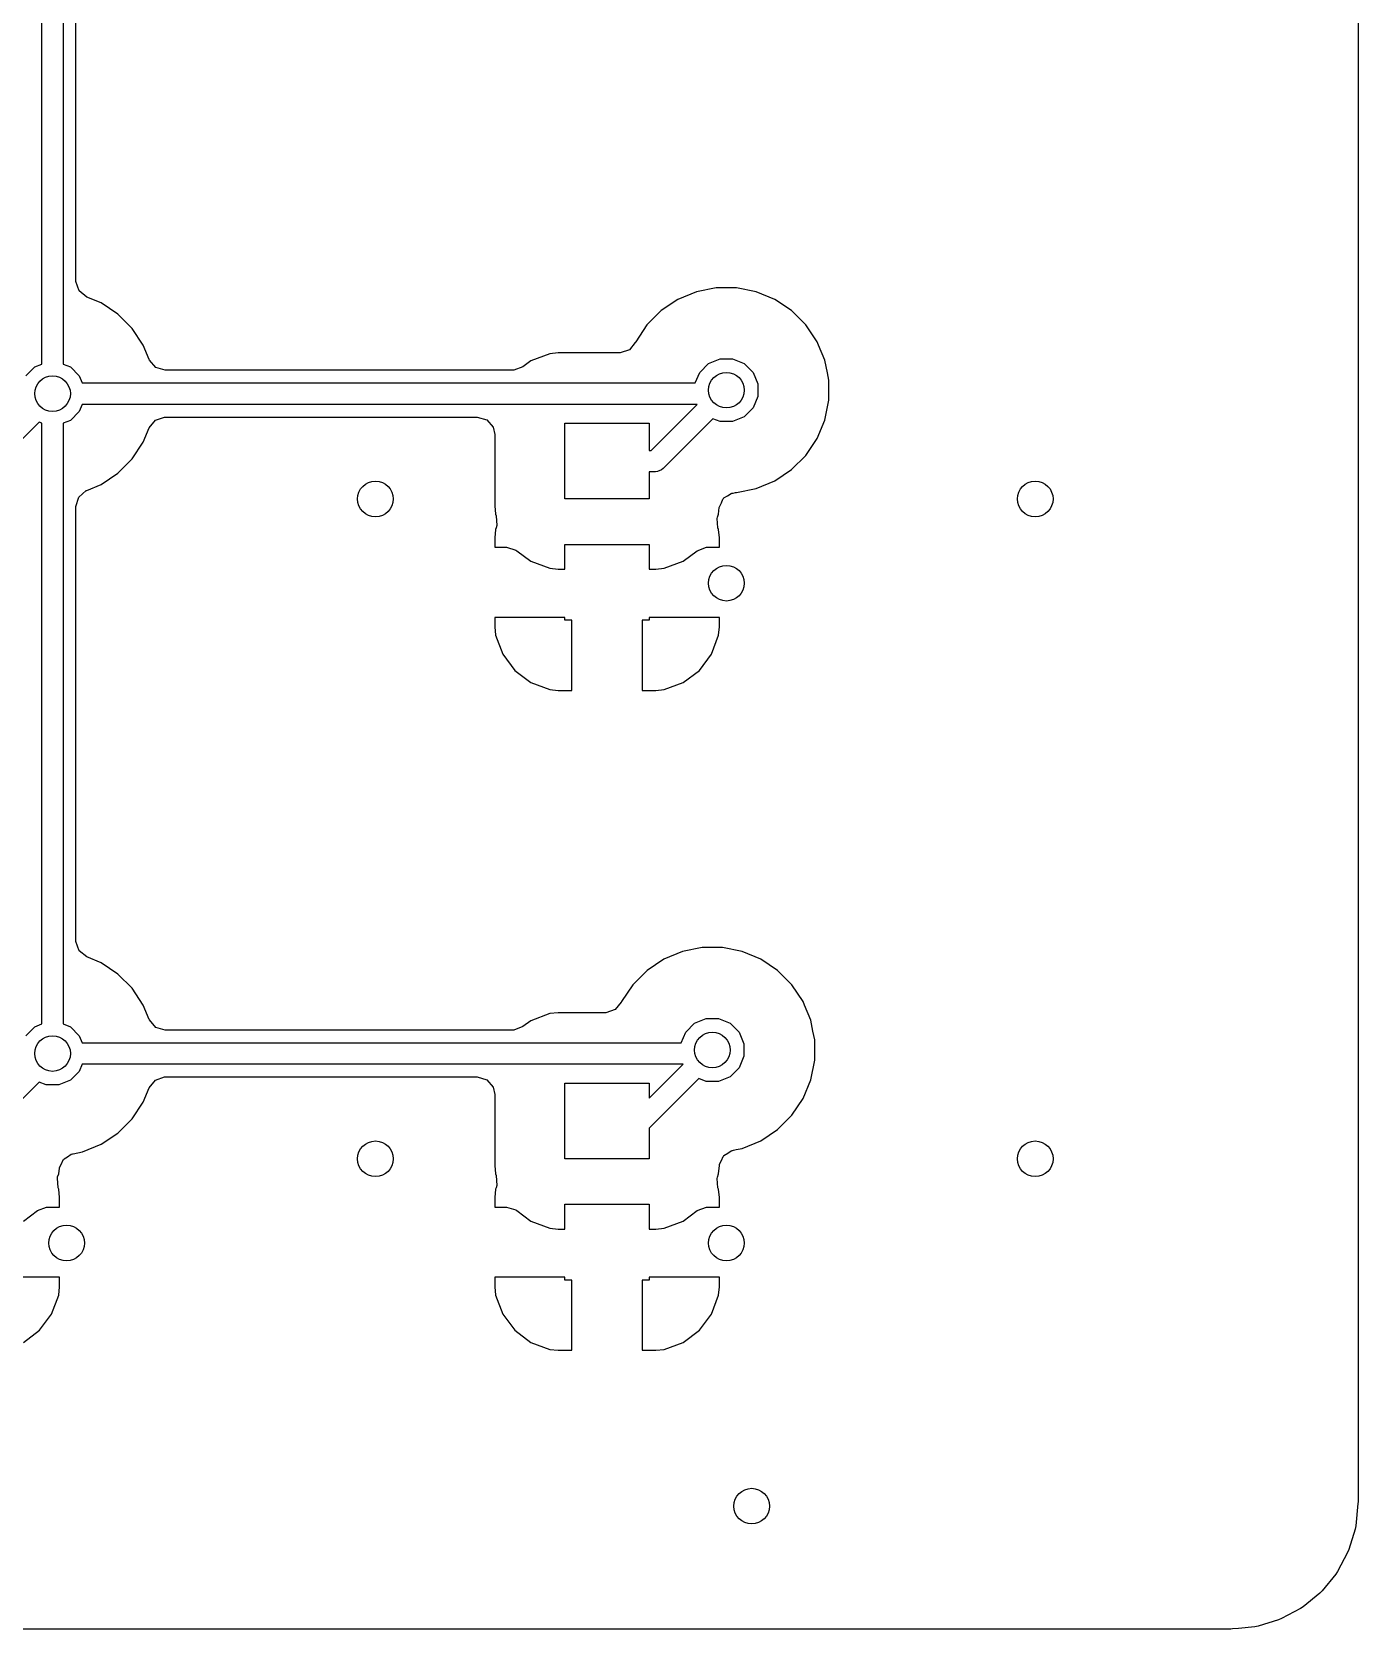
# Model space of a CAD drawing. Header units: inches. Extents: x 4.885 to 5.705, y -4.488 to -3.591.
# Drawn here: x 5.3328 to 5.7047, y -4.4882 to -4.0403 of the extents above; entities that cross this region are included whole.
import ezdxf

# ---------------------------------------------------------------- set-up
doc = ezdxf.new("R2010")
doc.units = ezdxf.units.IN
doc.header["$MEASUREMENT"] = 0
doc.layers.add('BLACK', color=250, linetype='CONTINUOUS')

msp = doc.modelspace()

# ---------------------------------------------------------------- linework, layer by layer
at = {"layer": 'BLACK', "linetype": 'CONTINUOUS'}
for p, q in [((5.7047, -3.62662), (5.7047, -4.45252)), ((5.33558, -4.13342), (5.33558, -3.96402)), ((5.34158, -3.96402), (5.34158, -4.13342)), ((5.34515, -4.11012), (5.34515, -4.02212)), ((5.34515, -4.11029), (5.34515, -4.11012)), ((5.34602, -4.1129), (5.34515, -4.11029)), ((5.34816, -4.11463), (5.34602, -4.1129)), ((5.35218, -4.11629), (5.34816, -4.11463)), ((5.51396, -4.11531), (5.50926, -4.11845)), ((5.51919, -4.11315), (5.51396, -4.11531)), ((5.51396, -4.11531), (5.51396, -4.11531)), ((5.52473, -4.11204), (5.51919, -4.11315)), ((5.51919, -4.11315), (5.51919, -4.11315)), ((5.53039, -4.11204), (5.52473, -4.11204)), ((5.52473, -4.11204), (5.52473, -4.11204)), ((5.53593, -4.11315), (5.53039, -4.11204)), ((5.53039, -4.11204), (5.53039, -4.11204)), ((5.54116, -4.11531), (5.53593, -4.11315)), ((5.53593, -4.11315), (5.53593, -4.11315)), ((5.54586, -4.11845), (5.54116, -4.11531)), ((5.54116, -4.11531), (5.54116, -4.11531)), ((5.35688, -4.11944), (5.35218, -4.11629)), ((5.35218, -4.11629), (5.35218, -4.11629)), ((5.36088, -4.12343), (5.35688, -4.11944)), ((5.35688, -4.11944), (5.35688, -4.11944)), ((5.50926, -4.11845), (5.50526, -4.12245)), ((5.50926, -4.11845), (5.50926, -4.11845)), ((5.54986, -4.12245), (5.54586, -4.11845)), ((5.54586, -4.11845), (5.54586, -4.11845)), ((5.36402, -4.12814), (5.36088, -4.12343)), ((5.36088, -4.12343), (5.36088, -4.12343)), ((5.50526, -4.12245), (5.50212, -4.12715)), ((5.50526, -4.12245), (5.50526, -4.12245)), ((5.553, -4.12715), (5.54986, -4.12245)), ((5.54986, -4.12245), (5.54986, -4.12245)), ((5.36569, -4.13216), (5.36402, -4.12814)), ((5.36402, -4.12814), (5.36402, -4.12814)), ((5.502, -4.12736), (5.50034, -4.12942)), ((5.50201, -4.12736), (5.502, -4.12736)), ((5.50202, -4.12734), (5.50201, -4.12736)), ((5.50207, -4.12728), (5.50202, -4.12734)), ((5.50212, -4.12715), (5.50207, -4.12728)), ((5.50212, -4.12715), (5.50212, -4.12715)), ((5.5534, -4.12814), (5.553, -4.12715)), ((5.553, -4.12715), (5.553, -4.12715)), ((5.55516, -4.13238), (5.5534, -4.12814)), ((5.33358, -4.13425), (5.33558, -4.13342)), ((5.34158, -4.13342), (5.34358, -4.13425)), ((5.36576, -4.13232), (5.36569, -4.13216)), ((5.36756, -4.13439), (5.36576, -4.13232)), ((5.47274, -4.13253), (5.47051, -4.1342)), ((5.47805, -4.13055), (5.47274, -4.13253)), ((5.47274, -4.13253), (5.47274, -4.13253)), ((5.4804, -4.1303), (5.47805, -4.13055)), ((5.49756, -4.1303), (5.4804, -4.1303)), ((5.4804, -4.1303), (5.4804, -4.1303)), ((5.49773, -4.13029), (5.49756, -4.1303)), ((5.50034, -4.12942), (5.49773, -4.13029)), ((5.52008, -4.13575), (5.52256, -4.13326)), ((5.52256, -4.13326), (5.5258, -4.13192)), ((5.5258, -4.13192), (5.52931, -4.13192)), ((5.52931, -4.13192), (5.53256, -4.13326)), ((5.53256, -4.13326), (5.53504, -4.13575)), ((5.55587, -4.13592), (5.55516, -4.13238)), ((5.3311, -4.13673), (5.33358, -4.13425)), ((5.34358, -4.13425), (5.34607, -4.13673)), ((5.34607, -4.13673), (5.34689, -4.13873)), ((5.3702, -4.13517), (5.36756, -4.13439)), ((5.46759, -4.13517), (5.3702, -4.13517)), ((5.46794, -4.13516), (5.46759, -4.13517)), ((5.47051, -4.1342), (5.46794, -4.13516)), ((5.51884, -4.13873), (5.52008, -4.13575)), ((5.53504, -4.13575), (5.53639, -4.13899)), ((5.55626, -4.13792), (5.55587, -4.13592)), ((5.55626, -4.14358), (5.55626, -4.13792)), ((5.55626, -4.13792), (5.55626, -4.13792)), ((5.55626, -4.13792), (5.55626, -4.13792)), ((5.34689, -4.13873), (5.51884, -4.13873)), ((5.53639, -4.1425), (5.53504, -4.14575)), ((5.53639, -4.13899), (5.53639, -4.1425)), ((5.34607, -4.14673), (5.34358, -4.14922)), ((5.34689, -4.14473), (5.34607, -4.14673)), ((5.51933, -4.14473), (5.34689, -4.14473)), ((5.50643, -4.15763), (5.51933, -4.14473)), ((5.53504, -4.14575), (5.53256, -4.14823)), ((5.55516, -4.14912), (5.55626, -4.14358)), ((5.33483, -4.14973), (5.32181, -4.16275)), ((5.33558, -4.15004), (5.33483, -4.14973)), ((5.33558, -4.31846), (5.33558, -4.15004)), ((5.34358, -4.14922), (5.34158, -4.15004)), ((5.34158, -4.15004), (5.34158, -4.31846)), ((5.36402, -4.15533), (5.36569, -4.15131)), ((5.36569, -4.15131), (5.36741, -4.14917)), ((5.36741, -4.14917), (5.37002, -4.1483)), ((5.37002, -4.1483), (5.3702, -4.1483)), ((5.3702, -4.1483), (5.4577, -4.1483)), ((5.4577, -4.1483), (5.46034, -4.14907)), ((5.46034, -4.14907), (5.46214, -4.15115)), ((5.46214, -4.15115), (5.46258, -4.15318)), ((5.48228, -4.17126), (5.48228, -4.15)), ((5.48228, -4.15), (5.50591, -4.15)), ((5.50591, -4.15), (5.50591, -4.15763)), ((5.5238, -4.14875), (5.5098, -4.16275)), ((5.5258, -4.14958), (5.5238, -4.14875)), ((5.52931, -4.14958), (5.5258, -4.14958)), ((5.53256, -4.14823), (5.52931, -4.14958)), ((5.553, -4.15434), (5.55516, -4.14912)), ((5.36088, -4.16003), (5.36402, -4.15533)), ((5.46258, -4.15318), (5.46258, -4.17314)), ((5.54986, -4.15905), (5.553, -4.15434)), ((5.35688, -4.16403), (5.36088, -4.16003)), ((5.50591, -4.15763), (5.50643, -4.15763)), ((5.54586, -4.16304), (5.54986, -4.15905)), ((5.35218, -4.16717), (5.35688, -4.16403)), ((5.50768, -4.16363), (5.50591, -4.16363)), ((5.50591, -4.16363), (5.50591, -4.17126)), ((5.50826, -4.16357), (5.50768, -4.16363)), ((5.50934, -4.16312), (5.50826, -4.16357)), ((5.5098, -4.16275), (5.50934, -4.16312)), ((5.54116, -4.16619), (5.54586, -4.16304)), ((5.34592, -4.17071), (5.348, -4.1689)), ((5.348, -4.1689), (5.34816, -4.16884)), ((5.34816, -4.16884), (5.35218, -4.16717)), ((5.52788, -4.17038), (5.52885, -4.1697)), ((5.52885, -4.1697), (5.52912, -4.16966)), ((5.52912, -4.16966), (5.52923, -4.16959)), ((5.52923, -4.16959), (5.52946, -4.1696)), ((5.52946, -4.1696), (5.53015, -4.16949)), ((5.53015, -4.16948), (5.53039, -4.16945)), ((5.53015, -4.16949), (5.53015, -4.16948)), ((5.53039, -4.16945), (5.53593, -4.16835)), ((5.53039, -4.16945), (5.53039, -4.16945)), ((5.53593, -4.16835), (5.54116, -4.16619)), ((5.34515, -4.17335), (5.34592, -4.17071)), ((5.34515, -4.20716), (5.34515, -4.17335)), ((5.46258, -4.17314), (5.46258, -4.17314)), ((5.46258, -4.17314), (5.46283, -4.17549)), ((5.50591, -4.17126), (5.48228, -4.17126)), ((5.52536, -4.17549), (5.52556, -4.17361)), ((5.52556, -4.17361), (5.5256, -4.17342)), ((5.5256, -4.17342), (5.52614, -4.17237)), ((5.52614, -4.17237), (5.52659, -4.17127)), ((5.52659, -4.17127), (5.52676, -4.17115)), ((5.52676, -4.17115), (5.52685, -4.17097)), ((5.52685, -4.17097), (5.52788, -4.17038)), ((5.46283, -4.17549), (5.46301, -4.17596)), ((5.46301, -4.17596), (5.4632, -4.1787)), ((5.52496, -4.17675), (5.52504, -4.17635)), ((5.52518, -4.17937), (5.52496, -4.17675)), ((5.52504, -4.17635), (5.52536, -4.17549)), ((5.46285, -4.17979), (5.4626, -4.18213)), ((5.4626, -4.18213), (5.4626, -4.1848)), ((5.46301, -4.17937), (5.46285, -4.17979)), ((5.46285, -4.17979), (5.46285, -4.17979)), ((5.4632, -4.1787), (5.46301, -4.17937)), ((5.52534, -4.17979), (5.52518, -4.17937)), ((5.52559, -4.18213), (5.52534, -4.17979)), ((5.52559, -4.1848), (5.52559, -4.18213)), ((5.52559, -4.18213), (5.52559, -4.18213)), ((5.4626, -4.1848), (5.46587, -4.1848)), ((5.46587, -4.1848), (5.46851, -4.18558)), ((5.46851, -4.18558), (5.46879, -4.18578)), ((5.46879, -4.18578), (5.47274, -4.18873)), ((5.48228, -4.19096), (5.48228, -4.18402)), ((5.48228, -4.18402), (5.50591, -4.18402)), ((5.50591, -4.18402), (5.50591, -4.19096)), ((5.51545, -4.18873), (5.51939, -4.18578)), ((5.51939, -4.18578), (5.52197, -4.18482)), ((5.52197, -4.18482), (5.52232, -4.1848)), ((5.52232, -4.1848), (5.52559, -4.1848)), ((5.47274, -4.18873), (5.47274, -4.18873)), ((5.47274, -4.18873), (5.47451, -4.18939)), ((5.47451, -4.18939), (5.47805, -4.19071)), ((5.47805, -4.19071), (5.4804, -4.19096)), ((5.4804, -4.19096), (5.48228, -4.19096)), ((5.50591, -4.19096), (5.50779, -4.19096)), ((5.50779, -4.19096), (5.51014, -4.19071)), ((5.51014, -4.19071), (5.51545, -4.18873)), ((5.48228, -4.20449), (5.4626, -4.20449)), ((5.4626, -4.20449), (5.4626, -4.20716)), ((5.48228, -4.20528), (5.48228, -4.20449)), ((5.48425, -4.20528), (5.48228, -4.20528)), ((5.48425, -4.22496), (5.48425, -4.20528)), ((5.50591, -4.20528), (5.50394, -4.20528)), ((5.50394, -4.20528), (5.50394, -4.22496)), ((5.52559, -4.20449), (5.50591, -4.20449)), ((5.50591, -4.20449), (5.50591, -4.20528)), ((5.52559, -4.20716), (5.52559, -4.20449)), ((5.34515, -4.29516), (5.34515, -4.20716)), ((5.4626, -4.20716), (5.46285, -4.2095)), ((5.46285, -4.2095), (5.46285, -4.2095)), ((5.46285, -4.2095), (5.46483, -4.21481)), ((5.52336, -4.21481), (5.52534, -4.2095)), ((5.52534, -4.2095), (5.52559, -4.20716)), ((5.52534, -4.2095), (5.52534, -4.2095)), ((5.52559, -4.20716), (5.52559, -4.20716)), ((5.46483, -4.21481), (5.46483, -4.21481)), ((5.46483, -4.21481), (5.46822, -4.21934)), ((5.51997, -4.21934), (5.52336, -4.21481)), ((5.52336, -4.21481), (5.52336, -4.21481)), ((5.46822, -4.21934), (5.46822, -4.21934)), ((5.46822, -4.21934), (5.47275, -4.22273)), ((5.47275, -4.22273), (5.47275, -4.22273)), ((5.47275, -4.22273), (5.47806, -4.22471)), ((5.51013, -4.22471), (5.51544, -4.22273)), ((5.51544, -4.22273), (5.51997, -4.21934)), ((5.51544, -4.22273), (5.51544, -4.22273)), ((5.51997, -4.21934), (5.51997, -4.21934)), ((5.47806, -4.22471), (5.47806, -4.22471)), ((5.47806, -4.22471), (5.4804, -4.22496)), ((5.4804, -4.22496), (5.4804, -4.22496)), ((5.4804, -4.22496), (5.48425, -4.22496)), ((5.50394, -4.22496), (5.50779, -4.22496)), ((5.50779, -4.22496), (5.51013, -4.22471)), ((5.50779, -4.22496), (5.50779, -4.22496)), ((5.51013, -4.22471), (5.51013, -4.22471)), ((5.34515, -4.29533), (5.34515, -4.29516)), ((5.34602, -4.29794), (5.34515, -4.29533)), ((5.34816, -4.29967), (5.34602, -4.29794)), ((5.51525, -4.29819), (5.51003, -4.30035)), ((5.52079, -4.29708), (5.51525, -4.29819)), ((5.51525, -4.29819), (5.51525, -4.29819)), ((5.52645, -4.29708), (5.52079, -4.29708)), ((5.52079, -4.29708), (5.52079, -4.29708)), ((5.53199, -4.29819), (5.52645, -4.29708)), ((5.52645, -4.29708), (5.52645, -4.29708)), ((5.53722, -4.30035), (5.53199, -4.29819)), ((5.53199, -4.29819), (5.53199, -4.29819)), ((5.35218, -4.30133), (5.34816, -4.29967)), ((5.35688, -4.30448), (5.35218, -4.30133)), ((5.35218, -4.30133), (5.35218, -4.30133)), ((5.50532, -4.30349), (5.50133, -4.30749)), ((5.51002, -4.30035), (5.50532, -4.30349)), ((5.50532, -4.30349), (5.50532, -4.30349)), ((5.51003, -4.30035), (5.51002, -4.30035)), ((5.54192, -4.30349), (5.53722, -4.30035)), ((5.53722, -4.30035), (5.53722, -4.30035)), ((5.54592, -4.30749), (5.54192, -4.30349)), ((5.54192, -4.30349), (5.54192, -4.30349)), ((5.36088, -4.30847), (5.35688, -4.30448)), ((5.35688, -4.30448), (5.35688, -4.30448)), ((5.36402, -4.31317), (5.36088, -4.30847)), ((5.36088, -4.30847), (5.36088, -4.30847)), ((5.50133, -4.30749), (5.49818, -4.31219)), ((5.50133, -4.30749), (5.50133, -4.30749)), ((5.54906, -4.31219), (5.54592, -4.30749)), ((5.54592, -4.30749), (5.54592, -4.30749)), ((5.49807, -4.3124), (5.4964, -4.31446)), ((5.49808, -4.31238), (5.49807, -4.3124)), ((5.49807, -4.3124), (5.49807, -4.3124)), ((5.49813, -4.31232), (5.49808, -4.31238)), ((5.49818, -4.31219), (5.49813, -4.31232)), ((5.49818, -4.31219), (5.49818, -4.31219)), ((5.54947, -4.31317), (5.54906, -4.31219)), ((5.54906, -4.31219), (5.54906, -4.31219)), ((5.36569, -4.31719), (5.36402, -4.31317)), ((5.36402, -4.31317), (5.36402, -4.31317)), ((5.36576, -4.31735), (5.36569, -4.31719)), ((5.36756, -4.31943), (5.36576, -4.31735)), ((5.47805, -4.31559), (5.47274, -4.31757)), ((5.4804, -4.31533), (5.47805, -4.31559)), ((5.49362, -4.31533), (5.4804, -4.31533)), ((5.4804, -4.31533), (5.4804, -4.31533)), ((5.49379, -4.31533), (5.49362, -4.31533)), ((5.4964, -4.31446), (5.49379, -4.31533)), ((5.51862, -4.3183), (5.52187, -4.31696)), ((5.52187, -4.31696), (5.52538, -4.31696)), ((5.52538, -4.31696), (5.52862, -4.3183)), ((5.55122, -4.31741), (5.54947, -4.31317)), ((5.55184, -4.32049), (5.55122, -4.31741)), ((5.3311, -4.32177), (5.33358, -4.31929)), ((5.33358, -4.31929), (5.33558, -4.31846)), ((5.34158, -4.31846), (5.34358, -4.31929)), ((5.34358, -4.31929), (5.34607, -4.32177)), ((5.34607, -4.32177), (5.34689, -4.32377)), ((5.3702, -4.32021), (5.36756, -4.31943)), ((5.46759, -4.32021), (5.3702, -4.32021)), ((5.46794, -4.3202), (5.46759, -4.32021)), ((5.47051, -4.31923), (5.46794, -4.3202)), ((5.47274, -4.31757), (5.47051, -4.31923)), ((5.47274, -4.31757), (5.47274, -4.31757)), ((5.5149, -4.32377), (5.51614, -4.32079)), ((5.51614, -4.32079), (5.51862, -4.3183)), ((5.52862, -4.3183), (5.53111, -4.32079)), ((5.53111, -4.32079), (5.53245, -4.32403)), ((5.55233, -4.32296), (5.55184, -4.32049)), ((5.34689, -4.32377), (5.5149, -4.32377)), ((5.53245, -4.32403), (5.53245, -4.32754)), ((5.55233, -4.32861), (5.55233, -4.32296)), ((5.55233, -4.32296), (5.55233, -4.32296)), ((5.55233, -4.32296), (5.55233, -4.32296)), ((5.34689, -4.32977), (5.34607, -4.33177)), ((5.5154, -4.32977), (5.34689, -4.32977)), ((5.50591, -4.33926), (5.5154, -4.32977)), ((5.53111, -4.33079), (5.52862, -4.33327)), ((5.53245, -4.32754), (5.53111, -4.33079)), ((5.55122, -4.33416), (5.55233, -4.32861)), ((5.33483, -4.33477), (5.32181, -4.34779)), ((5.33683, -4.3356), (5.33483, -4.33477)), ((5.34358, -4.33425), (5.34034, -4.3356)), ((5.34607, -4.33177), (5.34358, -4.33425)), ((5.36569, -4.33635), (5.36741, -4.33421)), ((5.36741, -4.33421), (5.37002, -4.33334)), ((5.37002, -4.33334), (5.3702, -4.33333)), ((5.3702, -4.33333), (5.4577, -4.33333)), ((5.4577, -4.33333), (5.46034, -4.33411)), ((5.46034, -4.33411), (5.46214, -4.33619)), ((5.48228, -4.3563), (5.48228, -4.33504)), ((5.48228, -4.33504), (5.50591, -4.33504)), ((5.51987, -4.33379), (5.50591, -4.34775)), ((5.50591, -4.33504), (5.50591, -4.33926)), ((5.52187, -4.33461), (5.51987, -4.33379)), ((5.52538, -4.33461), (5.52187, -4.33461)), ((5.52862, -4.33327), (5.52538, -4.33461)), ((5.54906, -4.33938), (5.55122, -4.33416)), ((5.34034, -4.3356), (5.33683, -4.3356)), ((5.36402, -4.34037), (5.36569, -4.33635)), ((5.46214, -4.33619), (5.46258, -4.33822)), ((5.46258, -4.33822), (5.46258, -4.35818)), ((5.54592, -4.34409), (5.54906, -4.33938)), ((5.36088, -4.34507), (5.36402, -4.34037)), ((5.54192, -4.34808), (5.54592, -4.34409)), ((5.35688, -4.34907), (5.36088, -4.34507)), ((5.50591, -4.34775), (5.50591, -4.3563)), ((5.53722, -4.35123), (5.54192, -4.34808)), ((5.34696, -4.35437), (5.35218, -4.35221)), ((5.35218, -4.35221), (5.35688, -4.34907)), ((5.53199, -4.35339), (5.53722, -4.35123)), ((5.34053, -4.35872), (5.34107, -4.35769)), ((5.34107, -4.35769), (5.34152, -4.35661)), ((5.34152, -4.35661), (5.3417, -4.35648)), ((5.3417, -4.35648), (5.34181, -4.35629)), ((5.34181, -4.35629), (5.34282, -4.35571)), ((5.34282, -4.35571), (5.34378, -4.35504)), ((5.34378, -4.35504), (5.34417, -4.35494)), ((5.34417, -4.35494), (5.3442, -4.35492)), ((5.3442, -4.35492), (5.34422, -4.35493)), ((5.34422, -4.35493), (5.34437, -4.35489)), ((5.34437, -4.35489), (5.34696, -4.35437)), ((5.50591, -4.3563), (5.48228, -4.3563)), ((5.52561, -4.35811), (5.52566, -4.35782)), ((5.52566, -4.35782), (5.5262, -4.35673)), ((5.5262, -4.35673), (5.52667, -4.35561)), ((5.52667, -4.35561), (5.52681, -4.35551)), ((5.52681, -4.35551), (5.52688, -4.35536)), ((5.52688, -4.35536), (5.52793, -4.35473)), ((5.52793, -4.35473), (5.52893, -4.35404)), ((5.52893, -4.35404), (5.52921, -4.35396)), ((5.52921, -4.35396), (5.52924, -4.35395)), ((5.52924, -4.35395), (5.52927, -4.35395)), ((5.52927, -4.35395), (5.52952, -4.35388)), ((5.52952, -4.35388), (5.53034, -4.35372)), ((5.53034, -4.35372), (5.53199, -4.35339)), ((5.33993, -4.36175), (5.34001, -4.36137)), ((5.34014, -4.36441), (5.33993, -4.36175)), ((5.34001, -4.36137), (5.34032, -4.36053)), ((5.34032, -4.36053), (5.34049, -4.35894)), ((5.34049, -4.35894), (5.34053, -4.35872)), ((5.46258, -4.35818), (5.46258, -4.35818)), ((5.46258, -4.35818), (5.46283, -4.36053)), ((5.46283, -4.36053), (5.46301, -4.361)), ((5.46301, -4.361), (5.4632, -4.36374)), ((5.52495, -4.36186), (5.52503, -4.36142)), ((5.52518, -4.36441), (5.52495, -4.36186)), ((5.52503, -4.36142), (5.52536, -4.36053)), ((5.52536, -4.36053), (5.52561, -4.35818)), ((5.52561, -4.35818), (5.52561, -4.35811)), ((5.3403, -4.36483), (5.34014, -4.36441)), ((5.34055, -4.36717), (5.3403, -4.36483)), ((5.46285, -4.36483), (5.4626, -4.36717)), ((5.46301, -4.36441), (5.46285, -4.36483)), ((5.46285, -4.36483), (5.46285, -4.36483)), ((5.4632, -4.36374), (5.46301, -4.36441)), ((5.52534, -4.36483), (5.52518, -4.36441)), ((5.52559, -4.36717), (5.52534, -4.36483)), ((5.33041, -4.37377), (5.33435, -4.37082)), ((5.33435, -4.37082), (5.33693, -4.36985)), ((5.33693, -4.36985), (5.33728, -4.36984)), ((5.33728, -4.36984), (5.34055, -4.36984)), ((5.34055, -4.36984), (5.34055, -4.36717)), ((5.34055, -4.36717), (5.34055, -4.36717)), ((5.4626, -4.36717), (5.4626, -4.36984)), ((5.4626, -4.36984), (5.46587, -4.36984)), ((5.46587, -4.36984), (5.46851, -4.37062)), ((5.46851, -4.37062), (5.46879, -4.37082)), ((5.46879, -4.37082), (5.47274, -4.37377)), ((5.48228, -4.376), (5.48228, -4.36906)), ((5.48228, -4.36906), (5.50591, -4.36906)), ((5.50591, -4.36906), (5.50591, -4.376)), ((5.51545, -4.37377), (5.51939, -4.37082)), ((5.51939, -4.37082), (5.52197, -4.36985)), ((5.52197, -4.36985), (5.52232, -4.36984)), ((5.52232, -4.36984), (5.52559, -4.36984)), ((5.52559, -4.36984), (5.52559, -4.36717)), ((5.52559, -4.36717), (5.52559, -4.36717)), ((5.47274, -4.37377), (5.47274, -4.37377)), ((5.47274, -4.37377), (5.47451, -4.37443)), ((5.47451, -4.37443), (5.47805, -4.37575)), ((5.51014, -4.37575), (5.51545, -4.37377)), ((5.47805, -4.37575), (5.4804, -4.376)), ((5.4804, -4.376), (5.48228, -4.376)), ((5.50591, -4.376), (5.50779, -4.376)), ((5.50779, -4.376), (5.51014, -4.37575)), ((5.34055, -4.38953), (5.32087, -4.38953)), ((5.3403, -4.39454), (5.34055, -4.3922)), ((5.34055, -4.3922), (5.34055, -4.38953)), ((5.34055, -4.3922), (5.34055, -4.3922)), ((5.48228, -4.38953), (5.4626, -4.38953)), ((5.4626, -4.38953), (5.4626, -4.3922)), ((5.4626, -4.3922), (5.46285, -4.39454)), ((5.48228, -4.39031), (5.48228, -4.38953)), ((5.48425, -4.39031), (5.48228, -4.39031)), ((5.48425, -4.41), (5.48425, -4.39031)), ((5.50591, -4.39031), (5.50394, -4.39031)), ((5.50394, -4.39031), (5.50394, -4.41)), ((5.52559, -4.38953), (5.50591, -4.38953)), ((5.50591, -4.38953), (5.50591, -4.39031)), ((5.52534, -4.39454), (5.52559, -4.3922)), ((5.52559, -4.3922), (5.52559, -4.38953)), ((5.52559, -4.3922), (5.52559, -4.3922)), ((5.33832, -4.39985), (5.3403, -4.39454)), ((5.3403, -4.39454), (5.3403, -4.39454)), ((5.46285, -4.39454), (5.46285, -4.39454)), ((5.46285, -4.39454), (5.46483, -4.39985)), ((5.52336, -4.39985), (5.52534, -4.39454)), ((5.52534, -4.39454), (5.52534, -4.39454)), ((5.33493, -4.40438), (5.33832, -4.39985)), ((5.33832, -4.39985), (5.33832, -4.39985)), ((5.46483, -4.39985), (5.46483, -4.39985)), ((5.46483, -4.39985), (5.46822, -4.40438)), ((5.51997, -4.40438), (5.52336, -4.39985)), ((5.52336, -4.39985), (5.52336, -4.39985)), ((5.3304, -4.40777), (5.33493, -4.40438)), ((5.33493, -4.40438), (5.33493, -4.40438)), ((5.46822, -4.40438), (5.46822, -4.40438)), ((5.46822, -4.40438), (5.47275, -4.40777)), ((5.51544, -4.40777), (5.51997, -4.40438)), ((5.51997, -4.40438), (5.51997, -4.40438)), ((5.47275, -4.40777), (5.47275, -4.40777)), ((5.47275, -4.40777), (5.47806, -4.40975)), ((5.47806, -4.40975), (5.47806, -4.40975)), ((5.47806, -4.40975), (5.4804, -4.41)), ((5.4804, -4.41), (5.4804, -4.41)), ((5.4804, -4.41), (5.48425, -4.41)), ((5.50394, -4.41), (5.50779, -4.41)), ((5.50779, -4.41), (5.51013, -4.40975)), ((5.50779, -4.41), (5.50779, -4.41)), ((5.51013, -4.40975), (5.51544, -4.40777)), ((5.51013, -4.40975), (5.51013, -4.40975)), ((5.51544, -4.40777), (5.51544, -4.40777)), ((5.70468, -4.45299), (5.70407, -4.45919)), ((5.7047, -4.45252), (5.70468, -4.45299)), ((5.70388, -4.46012), (5.70215, -4.46585)), ((5.70407, -4.45919), (5.70388, -4.46012)), ((5.70178, -4.46673), (5.69896, -4.47201)), ((5.70215, -4.46585), (5.70178, -4.46673)), ((5.69843, -4.4728), (5.69464, -4.47743)), ((5.69896, -4.47201), (5.69843, -4.4728)), ((5.69396, -4.4781), (5.68934, -4.4819)), ((5.69464, -4.47743), (5.69396, -4.4781)), ((5.68854, -4.48243), (5.68327, -4.48525)), ((5.68934, -4.4819), (5.68854, -4.48243)), ((5.67572, -4.48754), (5.67116, -4.48799)), ((5.67666, -4.48735), (5.67572, -4.48754)), ((5.68238, -4.48561), (5.67666, -4.48735)), ((5.68327, -4.48525), (5.68238, -4.48561)), ((5.66905, -4.48817), (4.9215, -4.48817)), ((5.66953, -4.48815), (5.66905, -4.48817)), ((5.67116, -4.48799), (5.66953, -4.48815))]:
    msp.add_line(p, q, dxfattribs=at)
at = {"layer": 'BLACK'}
for centre in [(5.33858, -4.14173), (5.52756, -4.14075), (5.42913, -4.17126), (5.61417, -4.17126), (5.52756, -4.19488), (5.33858, -4.32677), (5.52362, -4.32579), (5.42913, -4.3563), (5.61417, -4.3563), (5.34252, -4.37992), (5.52756, -4.37992), (5.53465, -4.4537)]:
    msp.add_circle(centre, 0.005, dxfattribs=at)
at = {"layer": 'WHITE'}
for centre in [(5.33858, -4.14173), (5.52756, -4.14075), (5.42913, -4.17126), (5.61417, -4.17126), (5.52756, -4.19488), (5.33858, -4.32677), (5.52362, -4.32579), (5.42913, -4.3563), (5.61417, -4.3563), (5.34252, -4.37992), (5.52756, -4.37992), (5.53465, -4.4537)]:
    msp.add_circle(centre, 0.005, dxfattribs=at)

doc.saveas('drawing.dxf')
